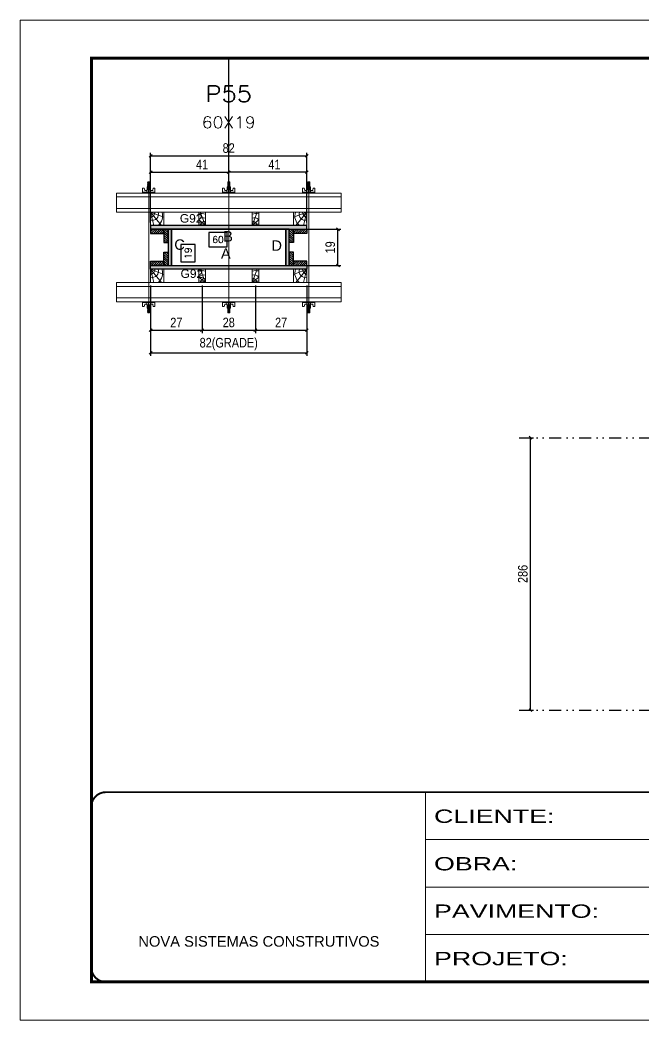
# Model space of a CAD drawing. Extents: x 808 to 7089, y -98 to 17032.
# Drawn here: x 808 to 1463, y 4497 to 5547 of the extents above; entities that cross this region are included whole.
import ezdxf
from ezdxf.enums import TextEntityAlignment as Align

# ---------------------------------------------------------------- set-up
doc = ezdxf.new("R2010")
doc.units = 0
for name, pattern in [('CONTINUO', [0]), ('DASHED', [0.75, 0.5, -0.25]), ('DIVIDE2', [0.625, 0.25, -0.125, 0, -0.125, 0, -0.125]), ('HIDDEN', [0.375, 0.25, -0.125])]:
    doc.linetypes.add(name, pattern=pattern)
for name, color, linetype in [('CHAPA', 1, 'Continuous'), ('COTA', 241, 'Continuous'), ('Cota Seção (2x)', 241, 'Continuous'), ('MEIO_PONT', 93, 'Continuous'), ('Nível', 160, 'Continuous'), ('Painéis', 200, 'Continuous'), ('SARRAFO', 251, 'Continuous'), ('Texto de Titulo', 7, 'Continuous'), ('Texto Qtd Sarr', 242, 'Continuous'), ('TEXTO_GERAL', 7, 'Continuous')]:
    doc.layers.add(name, color=color, linetype=linetype)
for name, color, linetype, lineweight in [('Folhas', 255, 'Continuous', 9), ('Hachura', 251, 'Continuous', 9), ('Madeira', 126, 'Continuous', 18), ('Perfil Metálico', 224, 'Continuous', 18), ('SARRAFO DE PRESSAO', 251, 'DASHED', 9), ('Texto Seção', 7, 'Continuous', 15)]:
    doc.layers.add(name, color=color, linetype=linetype, lineweight=lineweight)
doc.styles.add('ARIAL', font='arial.ttf')
doc.styles.add('COTA TECNICA 2X', font='techl___.ttf', dxfattribs={"height": 10})
doc.styles.add('COTA TECNICA-50', font='techl___.ttf', dxfattribs={"height": 10})
doc.styles.add('ROMANS', font='romans.shx')
doc.styles.add('SANSSERIF', font='sas_____.pfb')
doc.styles.add('Tecnologia', font='')
doc.styles.get('Tecnologia').set_extended_font_data('Forgotten Futurist')
doc.dimstyles.new('COTA PAINEL-50', dxfattribs={"dimtxt": 10, "dimasz": 3, "dimexe": 3, "dimexo": 3, "dimgap": 3, "dimtad": 1, "dimdec": 1, "dimzin": 12, "dimdsep": 46, "dimtxsty": 'COTA TECNICA-50', "dimblk1": 'OBLIQUE', "dimblk2": 'OBLIQUE', "dimsah": 1, "dimcen": 0.9, "dimclrd": 4, "dimclre": 4, "dimclrt": 240, "dimadec": 1, "dimazin": 3, "dimtfac": 1, "dimtdec": 1, "dimtmove": 0, "dimatfit": 3, "dimfxl": 1, "dimtolj": 1, "dimtzin": 12, "dimarcsym": 0})
doc.dimstyles.new('SECAO PILAR', dxfattribs={"dimtxt": 10, "dimasz": 3, "dimexe": 3, "dimexo": 3, "dimgap": 3, "dimtad": 1, "dimdec": 1, "dimlfac": 0.5, "dimzin": 12, "dimdsep": 46, "dimtxsty": 'COTA TECNICA 2X', "dimblk1": 'OBLIQUE', "dimblk2": 'OBLIQUE', "dimsah": 1, "dimcen": 0.9, "dimclrd": 256, "dimclre": 256, "dimclrt": 256, "dimadec": 1, "dimazin": 3, "dimtfac": 1, "dimtdec": 1, "dimtmove": 0, "dimatfit": 3, "dimfxl": 1, "dimtolj": 1, "dimtzin": 12, "dimarcsym": 0})
doc.dimstyles.new('SECÇÃO 2', dxfattribs={"dimtxt": 7, "dimasz": 6, "dimexe": 0.18, "dimexo": 2, "dimgap": -4, "dimtad": 3, "dimdec": 1, "dimlfac": 0.5, "dimzin": 12, "dimdsep": 46, "dimtxsty": 'ROMANS', "dimblk": 'ARCHTICK', "dimcen": 0.09, "dimse1": 1, "dimse2": 1, "dimsd1": 1, "dimsd2": 1, "dimclrd": 180, "dimclre": 5, "dimclrt": 1, "dimadec": 0, "dimazin": 3, "dimtfac": 1, "dimtdec": 1, "dimtofl": 0, "dimtmove": 0, "dimatfit": 3, "dimldrblk": 'ARCHTICK', "dimfxl": 1, "dimtolj": 1, "dimtzin": 0, "dimarcsym": 0})
pattern_1 = [(225, (-8393.6313, -17602.4339), (1.12253202, -1.12253202), [])]
pattern_2 = [(225, (-8178.6313, -17602.4339), (1.12253202, -1.12253202), [])]
pattern_3 = [(135, (-21800.4876, 14791.9261), (-1.12253202, -1.12253202), [])]
pattern_4 = [(135, (-21820.4876, 14791.9261), (-1.12253202, -1.12253202), [])]

# ---------------------------------------------------------------- blocks, each defined once
blk = doc.blocks.new('9999999999')
at = {"color": 30, "linetype": 'CONTINUO'}
for p, q in [((98564.6, 34230.2), (98564.6, 34429.4)), ((98564.6, 34379.6), (99584, 34379.6)), ((98564.6, 34329.8), (99488, 34329.8)), ((98564.6, 34280), (99488, 34280))]:
    blk.add_line(p, q, dxfattribs=at)
at = {"color": 30, "linetype": 'CONTINUO', "const_width": 2}
blk.add_lwpolyline([(99584, 34230.2), (99584, 34414.4, 0.414214), (99569, 34429.4), (98229, 34429.4, 0.414214), (98214, 34414.4), (98214, 34245.2, 0.414214), (98229, 34230.2), (99584, 34230.2)], format="xyb", dxfattribs=at)
at = {"layer": 'Folhas'}
blk.add_lwpolyline([(98139, 34190.2), (99624, 34190.2), (99624, 35240.2), (98139, 35240.2)], close=True, dxfattribs=at)
at = {"layer": 'Folhas', "color": 30, "const_width": 3}
blk.add_lwpolyline([(98214, 34230.2), (99584, 34230.2), (99584, 35200.2), (98214, 35200.2)], close=True, dxfattribs=at)
at = {"color": 7, "linetype": 'Continuous', "ltscale": 5, "style": 'ARIAL'}
blk.add_text('NOVA SISTEMAS CONSTRUTIVOS', height=11.059, dxfattribs=at).set_placement((98263.2, 34267.2))
at = {"layer": 'Folhas', "color": 7, "style": 'Tecnologia', "width": 1.5}
for s, p in [('CLIENTE:', (98573.7, 34397.2)), ('OBRA:', (98573.7, 34347.3)), ('PAVIMENTO:', (98573.7, 34297.5)), ('PROJETO:', (98573.7, 34247.7))]:
    blk.add_text(s, height=14, dxfattribs=at).set_placement(p)
blk = doc.blocks.new('titulo1')
at = {"layer": 'Defpoints', "color": 252, "linetype": 'HIDDEN', "ltscale": 2}
blk.add_line((0, 0), (0, 125), dxfattribs=at)
at = {"layer": 'Defpoints', "style": 'ROMANS', "oblique": 15}
blk.add_attdef('FOLHA', text='', height=10, dxfattribs=at).set_placement((0, 15.6), align=Align.MIDDLE_CENTER)
at = {"layer": 'Texto Qtd Sarr', "color": 3, "style": 'ROMANS', "oblique": 15}
for tag, height, p in [('TITULO', 17, (0, 71.4)), ('SEÇÃO', 12, (0, 41.5))]:
    blk.add_attdef(tag, text='', height=height, dxfattribs=at).set_placement(p, align=Align.MIDDLE_CENTER)
blk = doc.blocks.new('*D642')
at = {"layer": 'Cota Seção (2x)', "color": 180, "lineweight": -2, "transparency": 16777216}
for p, q in [((1025.6, 5323.6), (1006.6, 5323.6)), ((1006.6, 5323.6), (1006.6, 5308.6)), ((1025.6, 5308.6), (1025.6, 5323.6)), ((1006.6, 5308.6), (1025.6, 5308.6))]:
    blk.add_line(p, q, dxfattribs=at)
at = {"layer": 'Defpoints', "color": 0, "transparency": 16777216}
for p in [(1087.3, 5304.6), (967.3, 5289), (1087.3, 5289)]:
    blk.add_point(p, dxfattribs=at)
at = {"layer": 'Cota Seção (2x)', "color": 1, "transparency": 16777216, "insert": (1016.1, 5316.1), "char_height": 7, "attachment_point": 5, "style": 'ROMANS'}
blk.add_mtext('\\A1;60', dxfattribs=at)
blk = doc.blocks.new('_ArchTick')
at = {"color": 0, "linetype": 'ByBlock', "const_width": 0.15}
blk.add_lwpolyline([(-0.5, -0.5), (0.5, 0.5)], dxfattribs=at)
blk = doc.blocks.new('*D643')
at = {"layer": 'Cota Seção (2x)', "color": 180, "lineweight": -2, "transparency": 16777216}
for p, q in [((992.1, 5310.9), (977.1, 5310.9)), ((977.1, 5310.9), (977.1, 5292.9)), ((992.1, 5292.9), (992.1, 5310.9)), ((977.1, 5292.9), (992.1, 5292.9))]:
    blk.add_line(p, q, dxfattribs=at)
at = {"layer": 'Defpoints', "color": 0, "transparency": 16777216}
for p in [(967.3, 5327), (996.1, 5327), (967.3, 5289)]:
    blk.add_point(p, dxfattribs=at)
at = {"layer": 'Cota Seção (2x)', "color": 1, "transparency": 16777216, "insert": (984.6, 5301.9), "char_height": 7, "attachment_point": 5, "rotation": 90, "style": 'ROMANS'}
blk.add_mtext('\\A1;19', dxfattribs=at)
blk = doc.blocks.new('_Oblique')
at = {"color": 0, "linetype": 'ByBlock', "lineweight": -2}
blk.add_line((-0.5, -0.5), (0.5, 0.5), dxfattribs=at)
blk = doc.blocks.new('*D1726')
at = {"layer": 'Cota Seção (2x)', "lineweight": -2, "transparency": 16777216}
for p, q in [((1093.9, 5327), (1145, 5327)), ((1142, 5289), (1142, 5327)), ((1093.9, 5289), (1145, 5289))]:
    blk.add_line(p, q, dxfattribs=at)
at = {"layer": 'Defpoints', "color": 0, "transparency": 16777216}
for p in [(1090.9, 5327), (1142, 5327), (1090.9, 5289)]:
    blk.add_point(p, dxfattribs=at)
at = {"layer": 'Cota Seção (2x)', "lineweight": -2, "transparency": 16777216, "xscale": 3, "yscale": 3, "zscale": 3}
for p, rotation in [((1142, 5327), 90), ((1142, 5289), 270)]:
    blk.add_blockref('_Oblique', p, dxfattribs=dict(at, rotation=rotation))
at = {"layer": 'Cota Seção (2x)', "transparency": 16777216, "insert": (1133.9, 5308), "char_height": 10, "attachment_point": 5, "rotation": 90, "style": 'COTA TECNICA 2X'}
blk.add_mtext('\\A1;19', dxfattribs=at)
blk = doc.blocks.new('*D644')
at = {"layer": 'Cota Seção (2x)', "lineweight": -2, "transparency": 16777216}
for p, q in [((945.3, 5268), (945.3, 5194.2)), ((1109.3, 5268), (1109.3, 5194.2)), ((945.3, 5197.2), (1109.3, 5197.2))]:
    blk.add_line(p, q, dxfattribs=at)
at = {"layer": 'Defpoints', "color": 0, "transparency": 16777216}
for p in [(945.3, 5271), (1109.3, 5271), (1109.3, 5197.2)]:
    blk.add_point(p, dxfattribs=at)
at = {"layer": 'Cota Seção (2x)', "lineweight": -2, "transparency": 16777216, "xscale": 3, "yscale": 3, "zscale": 3, "rotation": 180}
blk.add_blockref('_Oblique', (945.3, 5197.2), dxfattribs=at)
at = {"layer": 'Cota Seção (2x)', "lineweight": -2, "transparency": 16777216, "xscale": 3, "yscale": 3, "zscale": 3}
blk.add_blockref('_Oblique', (1109.3, 5197.2), dxfattribs=at)
at = {"layer": 'Cota Seção (2x)', "transparency": 16777216, "insert": (1027.3, 5206.4), "char_height": 10, "attachment_point": 5, "style": 'COTA TECNICA 2X'}
blk.add_mtext('\\A1;82(GRADE)', dxfattribs=at)
blk = doc.blocks.new('*D645')
at = {"layer": 'Cota Seção (2x)', "lineweight": -2, "transparency": 16777216}
for p, q in [((1055.3, 5268), (1055.3, 5218)), ((1109.3, 5268), (1109.3, 5218)), ((1055.3, 5221), (1109.3, 5221))]:
    blk.add_line(p, q, dxfattribs=at)
at = {"layer": 'Defpoints', "color": 0, "transparency": 16777216}
for p in [(1055.3, 5271), (1109.3, 5271), (1109.3, 5221)]:
    blk.add_point(p, dxfattribs=at)
at = {"layer": 'Cota Seção (2x)', "lineweight": -2, "transparency": 16777216, "xscale": 3, "yscale": 3, "zscale": 3, "rotation": 180}
blk.add_blockref('_Oblique', (1055.3, 5221), dxfattribs=at)
at = {"layer": 'Cota Seção (2x)', "lineweight": -2, "transparency": 16777216, "xscale": 3, "yscale": 3, "zscale": 3}
blk.add_blockref('_Oblique', (1109.3, 5221), dxfattribs=at)
at = {"layer": 'Cota Seção (2x)', "transparency": 16777216, "insert": (1082.3, 5229.1), "char_height": 10, "attachment_point": 5, "style": 'COTA TECNICA 2X'}
blk.add_mtext('\\A1;27', dxfattribs=at)
blk = doc.blocks.new('*D464')
at = {"layer": 'Cota Seção (2x)', "lineweight": -2, "transparency": 16777216}
for p, q in [((945.3, 5268), (945.3, 5218)), ((999.3, 5268), (999.3, 5218)), ((945.3, 5221), (999.3, 5221))]:
    blk.add_line(p, q, dxfattribs=at)
at = {"layer": 'Defpoints', "color": 0, "transparency": 16777216}
for p in [(945.3, 5271), (999.3, 5271), (999.3, 5221)]:
    blk.add_point(p, dxfattribs=at)
at = {"layer": 'Cota Seção (2x)', "lineweight": -2, "transparency": 16777216, "xscale": 3, "yscale": 3, "zscale": 3, "rotation": 180}
blk.add_blockref('_Oblique', (945.3, 5221), dxfattribs=at)
at = {"layer": 'Cota Seção (2x)', "lineweight": -2, "transparency": 16777216, "xscale": 3, "yscale": 3, "zscale": 3}
blk.add_blockref('_Oblique', (999.3, 5221), dxfattribs=at)
at = {"layer": 'Cota Seção (2x)', "transparency": 16777216, "insert": (972.3, 5229.1), "char_height": 10, "attachment_point": 5, "style": 'COTA TECNICA 2X'}
blk.add_mtext('\\A1;27', dxfattribs=at)
blk = doc.blocks.new('*D465')
at = {"layer": 'Cota Seção (2x)', "lineweight": -2, "transparency": 16777216}
for p, q in [((999.3, 5268), (999.3, 5218)), ((1055.3, 5268), (1055.3, 5218)), ((999.3, 5221), (1055.3, 5221))]:
    blk.add_line(p, q, dxfattribs=at)
at = {"layer": 'Defpoints', "color": 0, "transparency": 16777216}
for p in [(999.3, 5271), (1055.3, 5271), (1055.3, 5221)]:
    blk.add_point(p, dxfattribs=at)
at = {"layer": 'Cota Seção (2x)', "lineweight": -2, "transparency": 16777216, "xscale": 3, "yscale": 3, "zscale": 3, "rotation": 180}
blk.add_blockref('_Oblique', (999.3, 5221), dxfattribs=at)
at = {"layer": 'Cota Seção (2x)', "lineweight": -2, "transparency": 16777216, "xscale": 3, "yscale": 3, "zscale": 3}
blk.add_blockref('_Oblique', (1055.3, 5221), dxfattribs=at)
at = {"layer": 'Cota Seção (2x)', "transparency": 16777216, "insert": (1027.3, 5229.1), "char_height": 10, "attachment_point": 5, "style": 'COTA TECNICA 2X'}
blk.add_mtext('\\A1;28', dxfattribs=at)
blk = doc.blocks.new('*D466')
at = {"layer": 'Cota Seção (2x)', "lineweight": -2, "transparency": 16777216}
for p, q in [((945.3, 5334), (945.3, 5407.1)), ((945.3, 5404.1), (1109.3, 5404.1)), ((1109.3, 5334), (1109.3, 5407.1))]:
    blk.add_line(p, q, dxfattribs=at)
at = {"layer": 'Defpoints', "color": 0, "transparency": 16777216}
for p in [(1109.3, 5404.1), (945.3, 5331), (1109.3, 5331)]:
    blk.add_point(p, dxfattribs=at)
at = {"layer": 'Cota Seção (2x)', "lineweight": -2, "transparency": 16777216, "xscale": 3, "yscale": 3, "zscale": 3, "rotation": 180}
blk.add_blockref('_Oblique', (945.3, 5404.1), dxfattribs=at)
at = {"layer": 'Cota Seção (2x)', "lineweight": -2, "transparency": 16777216, "xscale": 3, "yscale": 3, "zscale": 3}
blk.add_blockref('_Oblique', (1109.3, 5404.1), dxfattribs=at)
at = {"layer": 'Cota Seção (2x)', "transparency": 16777216, "insert": (1027.3, 5412.2), "char_height": 10, "attachment_point": 5, "style": 'COTA TECNICA 2X'}
blk.add_mtext('\\A1;82', dxfattribs=at)
blk = doc.blocks.new('*D467')
at = {"layer": 'Cota Seção (2x)', "lineweight": -2, "transparency": 16777216}
for p, q in [((945.3, 5368), (945.3, 5389.9)), ((945.3, 5386.9), (1027.3, 5386.9)), ((1027.3, 5368), (1027.3, 5389.9))]:
    blk.add_line(p, q, dxfattribs=at)
at = {"layer": 'Defpoints', "color": 0, "transparency": 16777216}
for p in [(1027.3, 5386.9), (945.3, 5365), (1027.3, 5365)]:
    blk.add_point(p, dxfattribs=at)
at = {"layer": 'Cota Seção (2x)', "lineweight": -2, "transparency": 16777216, "xscale": 3, "yscale": 3, "zscale": 3, "rotation": 180}
blk.add_blockref('_Oblique', (945.3, 5386.9), dxfattribs=at)
at = {"layer": 'Cota Seção (2x)', "lineweight": -2, "transparency": 16777216, "xscale": 3, "yscale": 3, "zscale": 3}
blk.add_blockref('_Oblique', (1027.3, 5386.9), dxfattribs=at)
at = {"layer": 'Cota Seção (2x)', "transparency": 16777216, "insert": (999.3, 5395), "char_height": 10, "attachment_point": 5, "style": 'COTA TECNICA 2X'}
blk.add_mtext('\\A1;41', dxfattribs=at)
blk = doc.blocks.new('*D468')
at = {"layer": 'Cota Seção (2x)', "lineweight": -2, "transparency": 16777216}
for p, q in [((1027.3, 5368), (1027.3, 5389.9)), ((1109.3, 5386.9), (1027.3, 5386.9)), ((1109.3, 5368), (1109.3, 5389.9))]:
    blk.add_line(p, q, dxfattribs=at)
at = {"layer": 'Defpoints', "color": 0, "transparency": 16777216}
for p in [(1027.3, 5386.9), (1027.3, 5365), (1109.3, 5365)]:
    blk.add_point(p, dxfattribs=at)
at = {"layer": 'Cota Seção (2x)', "lineweight": -2, "transparency": 16777216, "xscale": 3, "yscale": 3, "zscale": 3, "rotation": 180}
blk.add_blockref('_Oblique', (1027.3, 5386.9), dxfattribs=at)
at = {"layer": 'Cota Seção (2x)', "lineweight": -2, "transparency": 16777216, "xscale": 3, "yscale": 3, "zscale": 3}
blk.add_blockref('_Oblique', (1109.3, 5386.9), dxfattribs=at)
at = {"layer": 'Cota Seção (2x)', "transparency": 16777216, "insert": (1075.3, 5395), "char_height": 10, "attachment_point": 5, "style": 'COTA TECNICA 2X'}
blk.add_mtext('\\A1;41', dxfattribs=at)
blk = doc.blocks.new('C')
at = {"layer": 'Hachura', "color": 0}
for p, q in [((0, 3.22), (0, -3.22)), ((0.45, 3.22), (0, 3.22)), ((0.46, 3.16), (0, 3.16)), ((0.46, 3.05), (0, 3.05)), ((0.46, 2.88), (0, 2.88)), ((0, 2.75), (0, -1.16)), ((0.46, 2.65), (0, 2.65)), ((0.46, 2.23), (0, 2.23)), ((0.46, 1.51), (0, 1.51)), ((0.39, 0.49), (0.17, 0.49)), ((0.45, -3.23), (0.45, 3.22)), ((0.45, 3.22), (2.58, 3.22)), ((1.74, 0.97), (0.45, 0.97)), ((1.45, 0.1), (0.45, 0.1)), ((1.35, 1.94), (1.35, 0.96)), ((2.58, 2.39), (1.47, 2.09)), ((1.74, -0.97), (1.74, 0.97)), ((1.74, 0.97), (1.74, 0.84)), ((1.74, 0.97), (1.74, 0.84)), ((1.74, 0.84), (3.35, 0.84)), ((3.35, 0.45), (1.74, 0.45)), ((2.58, 3.22), (2.58, 2.39)), ((3.32, 0.84), (3.32, -0.84)), ((3.35, 0.84), (3.35, -0.84)), ((3.68, 0.45), (3.35, 0.45)), ((3.84, -0.52), (3.35, 0.45)), ((3.35, 0.06), (3.67, -0.57)), ((3.68, 0.45), (4.16, -0.52)), ((3.72, 0.5), (4.25, -0.57)), ((4.37, -0.55), (3.83, 0.53)), ((4.15, 0.45), (3.93, 0.45)), ((4.42, -0.52), (3.93, 0.45)), ((4.15, 0.45), (4.26, 0.45)), ((4.26, 0.45), (4.74, -0.52)), ((4.3, 0.5), (4.83, -0.57)), ((4.95, -0.55), (4.41, 0.53)), ((4.51, 0.45), (4.84, 0.45)), ((5, -0.52), (4.51, 0.45)), ((4.84, 0.45), (5.32, -0.52)), ((4.88, 0.5), (5.41, -0.57)), ((5.53, -0.55), (4.99, 0.53)), ((5.58, -0.52), (5.09, 0.45)), ((5.42, 0.45), (5.09, 0.45)), ((5.58, -0.52), (5.09, 0.45)), ((5.42, 0.45), (5.74, -0.19)), ((5.46, 0.5), (5.74, -0.07)), ((5.74, 0.19), (5.57, 0.53)), ((5.74, 0.32), (5.68, 0.45)), ((5.68, 0.45), (5.74, 0.45)), ((5.74, 0.45), (5.9, 0.29)), ((5.74, 0.45), (5.74, -0.52)), ((5.9, -0.36), (5.9, 0.29)), ((0.45, 0), (0, 0)), ((0.46, -1.52), (0, -1.52)), ((0.46, -2.23), (0, -2.23)), ((0.46, -2.65), (0, -2.65)), ((0.46, -2.88), (0, -2.88)), ((0.46, -3.05), (0, -3.05)), ((0.46, -3.16), (0, -3.16)), ((0, -3.22), (2.57, -3.22)), ((0.08, -0.48), (0.29, -0.48)), ((0.29, -0.48), (0.4, -0.48)), ((0.45, 0), (0.45, -0.97)), ((0.45, -0.16), (1.45, -0.16)), ((0.45, -0.65), (0.45, -0.32)), ((0.45, -3.23), (0.45, -0.65)), ((0.45, -0.97), (1.74, -0.97)), ((1.35, -1.94), (1.35, -0.97)), ((2.58, -2.39), (1.47, -2.1)), ((3.35, -0.32), (1.74, -0.32)), ((3.35, -0.84), (1.74, -0.84)), ((2.58, -3.23), (2.58, -2.39)), ((3.35, -0.07), (3.58, -0.52)), ((3.35, -0.52), (3.58, -0.52)), ((3.84, -0.52), (4.16, -0.52)), ((4.42, -0.52), (4.74, -0.52)), ((4.63, -0.52), (4.74, -0.52)), ((5, -0.52), (5.32, -0.52)), ((5.58, -0.52), (5.74, -0.52)), ((5.74, -0.52), (5.9, -0.36)), ((5.74, -0.52), (5.74, -0.52))]:
    blk.add_line(p, q, dxfattribs=at)
for centre, radius, start, end in [((1.52, 1.94), 0.161, 104.7436, 180), ((1.44, -0.03), 0.129, 272.695, 87.305), ((3.81, 0.39), 0.143, 25.5688, 154.4312), ((4.39, 0.39), 0.143, 25.5688, 154.4312), ((4.97, 0.39), 0.143, 25.5688, 154.4312), ((5.55, 0.39), 0.143, 25.5688, 154.4312), ((0.17, -0.37), 0.174, 221.744, 317.8592), ((1.52, -1.94), 0.161, 180, 255.2564), ((3.71, -0.4), 0.174, 222.1408, 318.256), ((4.29, -0.4), 0.174, 222.1408, 318.256), ((4.87, -0.4), 0.174, 222.1408, 318.256), ((5.45, -0.4), 0.174, 222.1408, 318.256), ((5.61, -0.4), 0.174, 317.8592, 318.256)]:
    blk.add_arc(centre, radius, start, end, dxfattribs=at)
blk = doc.blocks.new('PONTALETE')
at = {"layer": 'Madeira'}
for q in [(2.71, 7), (7, 5.76), (7, 1.74)]:
    blk.add_line((0, 0), q, dxfattribs=at)
blk.add_lwpolyline([(0, 0), (7, 0), (7, 7), (0, 7)], close=True, dxfattribs=at)
for centre, radius, start, end in [((2.04, 0.06), 6.23, 37.2818, 109.0913), ((1.09, 0.9), 3.19, 343.603, 109.9847), ((-0.21, -0.78), 3.09, 14.6322, 86.0383)]:
    blk.add_arc(centre, radius, start, end, dxfattribs=at)
blk = doc.blocks.new('MEIO PONTALETE')
at = {"layer": 'Madeira'}
for q in [(2.71, 7), (3.5, 2.88), (3.5, 0.87)]:
    blk.add_line((0, 0), q, dxfattribs=at)
blk.add_lwpolyline([(0, 0), (3.5, 0), (3.5, 7), (0, 7)], close=True, dxfattribs=at)
for centre, radius, start, end in [((2.04, 0.06), 6.23, 76.4499, 109.0913), ((1.09, 0.9), 3.19, 40.9063, 109.9847), ((-0.21, -0.78), 3.09, 14.6322, 86.0383)]:
    blk.add_arc(centre, radius, start, end, dxfattribs=at)
blk = doc.blocks.new('*D1681')
at = {"layer": 'COTA', "color": 4, "lineweight": -2, "transparency": 16777216}
for p, q in [((1335.3, 5108.1), (1347.2, 5108.1)), ((1344.2, 4822.1), (1344.2, 5108.1)), ((1335.3, 4822.1), (1347.2, 4822.1))]:
    blk.add_line(p, q, dxfattribs=at)
at = {"layer": 'Defpoints', "color": 0, "transparency": 16777216}
for p in [(1332.3, 5108.1), (1344.2, 5108.1), (1332.3, 4822.1)]:
    blk.add_point(p, dxfattribs=at)
at = {"layer": 'COTA', "color": 4, "lineweight": -2, "transparency": 16777216, "xscale": 3, "yscale": 3, "zscale": 3}
for p, rotation in [((1344.2, 5108.1), 90), ((1344.2, 4822.1), 270)]:
    blk.add_blockref('_Oblique', p, dxfattribs=dict(at, rotation=rotation))
at = {"layer": 'COTA', "color": 240, "transparency": 16777216, "insert": (1336.1, 4965.1), "char_height": 10, "attachment_point": 5, "rotation": 90, "style": 'COTA TECNICA-50'}
blk.add_mtext('\\A1;286', dxfattribs=at)

msp = doc.modelspace()

# ---------------------------------------------------------------- hatches: boundary and pattern name
at = {"layer": 'Hachura'}
h = msp.add_hatch(color=256, dxfattribs=at)
h.dxf.hatch_style = 1
h.paths.add_polyline_path([(1109.32, 5326.97), (1109.32, 5330.97), (945.32, 5330.97), (945.32, 5326.97)])
h = msp.add_hatch(color=256, dxfattribs=at)
h.dxf.hatch_style = 1
h.paths.add_polyline_path([(1109.32, 5326.97), (1109.32, 5330.97), (945.32, 5330.97), (945.32, 5326.97)])
h = msp.add_hatch(dxfattribs=at)
h.set_pattern_fill('ANSI31', color=256, scale=0.5, angle=180, style=0)
h.set_pattern_definition(pattern_2)
h.paths.add_polyline_path([(959.32, 5326.97), (959.32, 5322.57), (945.32, 5322.57), (945.32, 5326.97)])
h = msp.add_hatch(dxfattribs=at)
h.set_pattern_fill('ANSI31', color=256, scale=0.5, angle=90, style=0)
h.set_pattern_definition(pattern_4)
h.paths.add_polyline_path([(963.72, 5312.97), (959.32, 5312.97), (959.32, 5326.97), (963.72, 5326.97)])
h = msp.add_hatch(color=256, dxfattribs=at)
h.dxf.hatch_style = 1
h.paths.add_polyline_path([(963.72, 5288.97), (967.32, 5288.97), (967.32, 5326.97), (963.72, 5326.97)])
h = msp.add_hatch(color=256, dxfattribs=at)
h.dxf.hatch_style = 1
h.paths.add_polyline_path([(963.72, 5288.97), (967.32, 5288.97), (967.32, 5326.97), (963.72, 5326.97)])
h = msp.add_hatch(color=256, dxfattribs=at)
h.dxf.hatch_style = 1
h.paths.add_polyline_path([(1087.32, 5288.97), (1090.92, 5288.97), (1090.92, 5326.97), (1087.32, 5326.97)])
h = msp.add_hatch(color=256, dxfattribs=at)
h.dxf.hatch_style = 1
h.paths.add_polyline_path([(1087.32, 5288.97), (1090.92, 5288.97), (1090.92, 5326.97), (1087.32, 5326.97)])
h = msp.add_hatch(dxfattribs=at)
h.set_pattern_fill('ANSI31', color=256, scale=0.5, angle=90, style=0)
h.set_pattern_definition(pattern_3)
h.paths.add_polyline_path([(1090.92, 5312.97), (1095.32, 5312.97), (1095.32, 5326.97), (1090.92, 5326.97)])
h = msp.add_hatch(dxfattribs=at)
h.set_pattern_fill('ANSI31', color=256, scale=0.5, angle=180, style=0)
h.set_pattern_definition(pattern_1)
h.paths.add_polyline_path([(1095.32, 5326.97), (1095.32, 5322.57), (1109.32, 5322.57), (1109.32, 5326.97)])
h = msp.add_hatch(dxfattribs=at)
h.set_pattern_fill('ANSI31', color=256, scale=0.5, angle=90, style=0)
h.set_pattern_definition(pattern_4)
h.paths.add_polyline_path([(963.72, 5302.97), (959.32, 5302.97), (959.32, 5288.97), (963.72, 5288.97)])
h = msp.add_hatch(dxfattribs=at)
h.set_pattern_fill('ANSI31', color=256, scale=0.5, angle=90, style=0)
h.set_pattern_definition(pattern_3)
h.paths.add_polyline_path([(1090.92, 5302.97), (1095.32, 5302.97), (1095.32, 5288.97), (1090.92, 5288.97)])
h = msp.add_hatch(dxfattribs=at)
h.set_pattern_fill('ANSI31', color=256, scale=0.5, angle=180, style=0)
h.set_pattern_definition(pattern_2)
h.paths.add_polyline_path([(959.32, 5288.97), (959.32, 5293.37), (945.32, 5293.37), (945.32, 5288.97)])
h = msp.add_hatch(dxfattribs=at)
h.set_pattern_fill('ANSI31', color=256, scale=0.5, angle=180, style=0)
h.set_pattern_definition(pattern_1)
h.paths.add_polyline_path([(1095.32, 5288.97), (1095.32, 5293.37), (1109.32, 5293.37), (1109.32, 5288.97)])
h = msp.add_hatch(color=256, dxfattribs=at)
h.dxf.hatch_style = 1
h.paths.add_polyline_path([(1109.32, 5288.97), (1109.32, 5284.97), (945.32, 5284.97), (945.32, 5288.97)])
h = msp.add_hatch(color=256, dxfattribs=at)
h.dxf.hatch_style = 1
h.paths.add_polyline_path([(1109.32, 5288.97), (1109.32, 5284.97), (945.32, 5284.97), (945.32, 5288.97)])

# ---------------------------------------------------------------- linework, layer by layer
at = {"layer": 'CHAPA'}
for points in [[(1109.32, 5326.97), (1109.32, 5330.97), (945.32, 5330.97), (945.32, 5326.97)], [(1109.32, 5326.97), (1109.32, 5330.97), (945.32, 5330.97), (945.32, 5326.97)], [(963.72, 5288.97), (967.32, 5288.97), (967.32, 5326.97), (963.72, 5326.97)], [(963.72, 5288.97), (967.32, 5288.97), (967.32, 5326.97), (963.72, 5326.97)], [(1087.32, 5288.97), (1090.92, 5288.97), (1090.92, 5326.97), (1087.32, 5326.97)], [(1087.32, 5288.97), (1090.92, 5288.97), (1090.92, 5326.97), (1087.32, 5326.97)], [(1109.32, 5288.97), (1109.32, 5284.97), (945.32, 5284.97), (945.32, 5288.97)], [(1109.32, 5288.97), (1109.32, 5284.97), (945.32, 5284.97), (945.32, 5288.97)]]:
    msp.add_lwpolyline(points, close=True, dxfattribs=at)
at = {"layer": 'Hachura'}
for p, q in [((943.32, 5240.17), (943.31, 5371.97)), ((1027.32, 5240.17), (1027.33, 5371.97)), ((1111.32, 5240.17), (1111.33, 5371.97))]:
    msp.add_line(p, q, dxfattribs=at)
at = {"layer": 'Madeira'}
for points in [[(1109.32, 5330.97), (1109.32, 5344.97), (945.32, 5344.97), (945.32, 5330.97)], [(1109.32, 5284.97), (1109.32, 5270.97), (945.32, 5270.97), (945.32, 5284.97)]]:
    msp.add_lwpolyline(points, close=True, dxfattribs=at)
at = {"layer": 'Nível', "color": 4, "linetype": 'DIVIDE2', "ltscale": 50}
for p, q in [((1332.33, 5108.14), (2253.17, 5108.14)), ((1332.33, 4822.14), (2253.17, 4822.14))]:
    msp.add_line(p, q, dxfattribs=at)
at = {"layer": 'Painéis'}
msp.add_lwpolyline([(967.32, 5326.97), (967.32, 5288.97), (1087.32, 5288.97), (1087.32, 5326.97)], close=True, dxfattribs=at)
at = {"layer": 'Perfil Metálico'}
for points in [[(1145.32, 5364.97), (1145.32, 5344.97), (909.32, 5344.97), (909.32, 5364.97)], [(909.32, 5348.97), (909.32, 5360.97), (1145.32, 5360.97), (1145.32, 5348.97)], [(1145.32, 5250.97), (1145.32, 5270.97), (909.32, 5270.97), (909.32, 5250.97)], [(909.32, 5266.97), (909.32, 5254.97), (1145.32, 5254.97), (1145.32, 5266.97)]]:
    msp.add_lwpolyline(points, close=True, dxfattribs=at)
at = {"layer": 'SARRAFO'}
for points in [[(945.32, 5322.57), (959.32, 5322.57), (959.32, 5326.97), (945.32, 5326.97)], [(959.32, 5326.97), (959.32, 5312.97), (963.72, 5312.97), (963.72, 5326.97)], [(1095.32, 5326.97), (1095.32, 5312.97), (1090.92, 5312.97), (1090.92, 5326.97)], [(1109.32, 5322.57), (1095.32, 5322.57), (1095.32, 5326.97), (1109.32, 5326.97)], [(959.32, 5288.97), (959.32, 5302.97), (963.72, 5302.97), (963.72, 5288.97)], [(1095.32, 5288.97), (1095.32, 5302.97), (1090.92, 5302.97), (1090.92, 5288.97)], [(945.32, 5293.37), (959.32, 5293.37), (959.32, 5288.97), (945.32, 5288.97)], [(1109.32, 5293.37), (1095.32, 5293.37), (1095.32, 5288.97), (1109.32, 5288.97)]]:
    msp.add_lwpolyline(points, close=True, dxfattribs=at)

# ---------------------------------------------------------------- block references
at = {"layer": 'Hachura', "linetype": 'Continuous', "yscale": 2, "zscale": 2}
for p, xscale, rotation in [((943.32, 5364.97), -2, 270), ((1027.32, 5364.97), 2, 90), ((1111.32, 5364.97), 2, 90), ((943.32, 5250.97), 2, 269.9999999999999), ((1027.32, 5250.97), -2, 90), ((1111.32, 5250.97), -2, 90)]:
    msp.add_blockref('C', p, dxfattribs=dict(at, xscale=xscale, rotation=rotation))
at = {"layer": 'MEIO_PONT', "yscale": 2, "zscale": 2}
for p, xscale, rotation in [((945.32, 5344.97), 2, 269.9999999999999), ((1109.32, 5344.97), -2, 90), ((945.32, 5284.97), 2, 269.9999999999999), ((1109.32, 5284.97), -2, 90)]:
    msp.add_blockref('PONTALETE', p, dxfattribs=dict(at, xscale=xscale, rotation=rotation))
at = {"layer": 'MEIO_PONT', "yscale": 1.999999997962732, "zscale": 1.999999997962732}
for p, xscale in [((1002.82, 5330.97), -1.999999997962732), ((1051.82, 5330.97), 1.999999997962732), ((1002.82, 5270.97), -1.999999997962732), ((1051.82, 5270.97), 1.999999997962732)]:
    msp.add_blockref('MEIO PONTALETE', p, dxfattribs=dict(at, xscale=xscale))
at = {"layer": 'SARRAFO DE PRESSAO', "color": 6, "linetype": 'ByBlock'}
msp.add_blockref('9999999999', (-97330.81, -29693.48), dxfattribs=at)
at = {"layer": 'Texto Seção'}
ref = msp.add_blockref('titulo1', (1027.32, 5381.73), dxfattribs=at)
ref.add_attrib('TITULO', 'P55', dxfattribs={"layer": 'Texto de Titulo', "color": 7, "height": 17, "style": 'ROMANS', "width": 1.1}).set_placement((1027.32, 5469.23), align=Align.MIDDLE_CENTER)
ref.add_attrib('SEÇÃO', '60X19', dxfattribs={"layer": 'Texto de Titulo', "color": 7, "height": 12, "style": 'ROMANS', "width": 1.1}).set_placement((1027.32, 5439.23), align=Align.MIDDLE_CENTER)

# ---------------------------------------------------------------- texts
at = {"layer": 'TEXTO_GERAL', "color": 0, "linetype": 'Continuous', "style": 'SANSSERIF'}
for p in [(975.97, 5338.43), (976.72, 5280.41)]:
    msp.add_text('G92', height=9, dxfattribs=at).set_placement(p, align=Align.MIDDLE_LEFT)
at = {"layer": 'TEXTO_GERAL', "style": 'ARIAL'}
for s, p in [('B', (1026.58, 5319.52)), ('C', (975.71, 5310.88)), ('D', (1077.66, 5309.87)), ('A', (1024.24, 5301.55))]:
    msp.add_text(s, height=11, dxfattribs=at).set_placement(p, align=Align.MIDDLE_CENTER)

# ---------------------------------------------------------------- dimensions: what is measured, and where the dimension line sits
at = {"layer": 'COTA'}
dim = msp.add_linear_dim(base=(1344.18, 5108.14), p1=(1332.33, 4822.14), p2=(1332.33, 5108.14), angle=90, dimstyle='COTA PAINEL-50', dxfattribs=at)
dim.commit()
dim.dimension.update_dxf_attribs({"geometry": '*D1681', "text_midpoint": (1336.05, 4965.14)})
at = {"layer": 'Cota Seção (2x)', "color": 241}
for base, p1, p2, picture, middle in [((1109.32, 5404.08), (945.32, 5330.97), (1109.32, 5330.97), '*D466', (1027.32, 5412.17)), ((999.32, 5221.04), (945.32, 5270.97), (999.32, 5270.97), '*D464', (972.32, 5229.11)), ((1055.32, 5221.04), (999.32, 5270.97), (1055.32, 5270.97), '*D465', (1027.32, 5229.13)), ((1109.32, 5221.04), (1055.32, 5270.97), (1109.32, 5270.97), '*D645', (1082.32, 5229.11))]:
    dim = msp.add_linear_dim(base=base, p1=p1, p2=p2, dimstyle='SECAO PILAR', dxfattribs=at)
    dim.commit()
    dim.dimension.update_dxf_attribs({"geometry": picture, "text_midpoint": middle})
for base, p1, p2, dimstyle, picture, middle in [((1027.32, 5386.88), (945.32, 5364.97), (1027.32, 5364.97), 'SECAO PILAR', '*D467', (999.32, 5386.88)), ((1087.32, 5304.63), (967.32, 5288.97), (1087.32, 5288.97), 'SECÇÃO 2', '*D642', (1016.08, 5304.63))]:
    dim = msp.add_linear_dim(base=base, p1=p1, p2=p2, dimstyle=dimstyle, dxfattribs=at)
    dim.commit()
    dim.dimension.update_dxf_attribs({"geometry": picture, "text_midpoint": middle, "dimtype": 160})
for base, p1, p2, angle, dimstyle, picture, middle in [((1027.32, 5386.88), (1109.32, 5364.97), (1027.32, 5364.97), 180, 'SECAO PILAR', '*D468', (1075.32, 5386.88)), ((996.11, 5326.97), (967.32, 5288.97), (967.32, 5326.97), 90, 'SECÇÃO 2', '*D643', (996.11, 5301.89))]:
    dim = msp.add_linear_dim(base=base, p1=p1, p2=p2, angle=angle, dimstyle=dimstyle, dxfattribs=at)
    dim.commit()
    dim.dimension.update_dxf_attribs({"geometry": picture, "text_midpoint": middle, "dimtype": 160})
dim = msp.add_linear_dim(base=(1141.96, 5326.97), p1=(1090.92, 5288.97), p2=(1090.92, 5326.97), angle=90, dimstyle='SECAO PILAR', dxfattribs=at)
dim.commit()
dim.dimension.update_dxf_attribs({"geometry": '*D1726', "text_midpoint": (1133.87, 5307.97)})
dim = msp.add_linear_dim(base=(1109.32, 5197.2), p1=(945.32, 5270.97), p2=(1109.32, 5270.97), text='<>(GRADE)', dimstyle='SECAO PILAR', dxfattribs=at)
dim.commit()
dim.dimension.update_dxf_attribs({"geometry": '*D644', "text_midpoint": (1027.32, 5206.42)})

doc.saveas('drawing.dxf')
